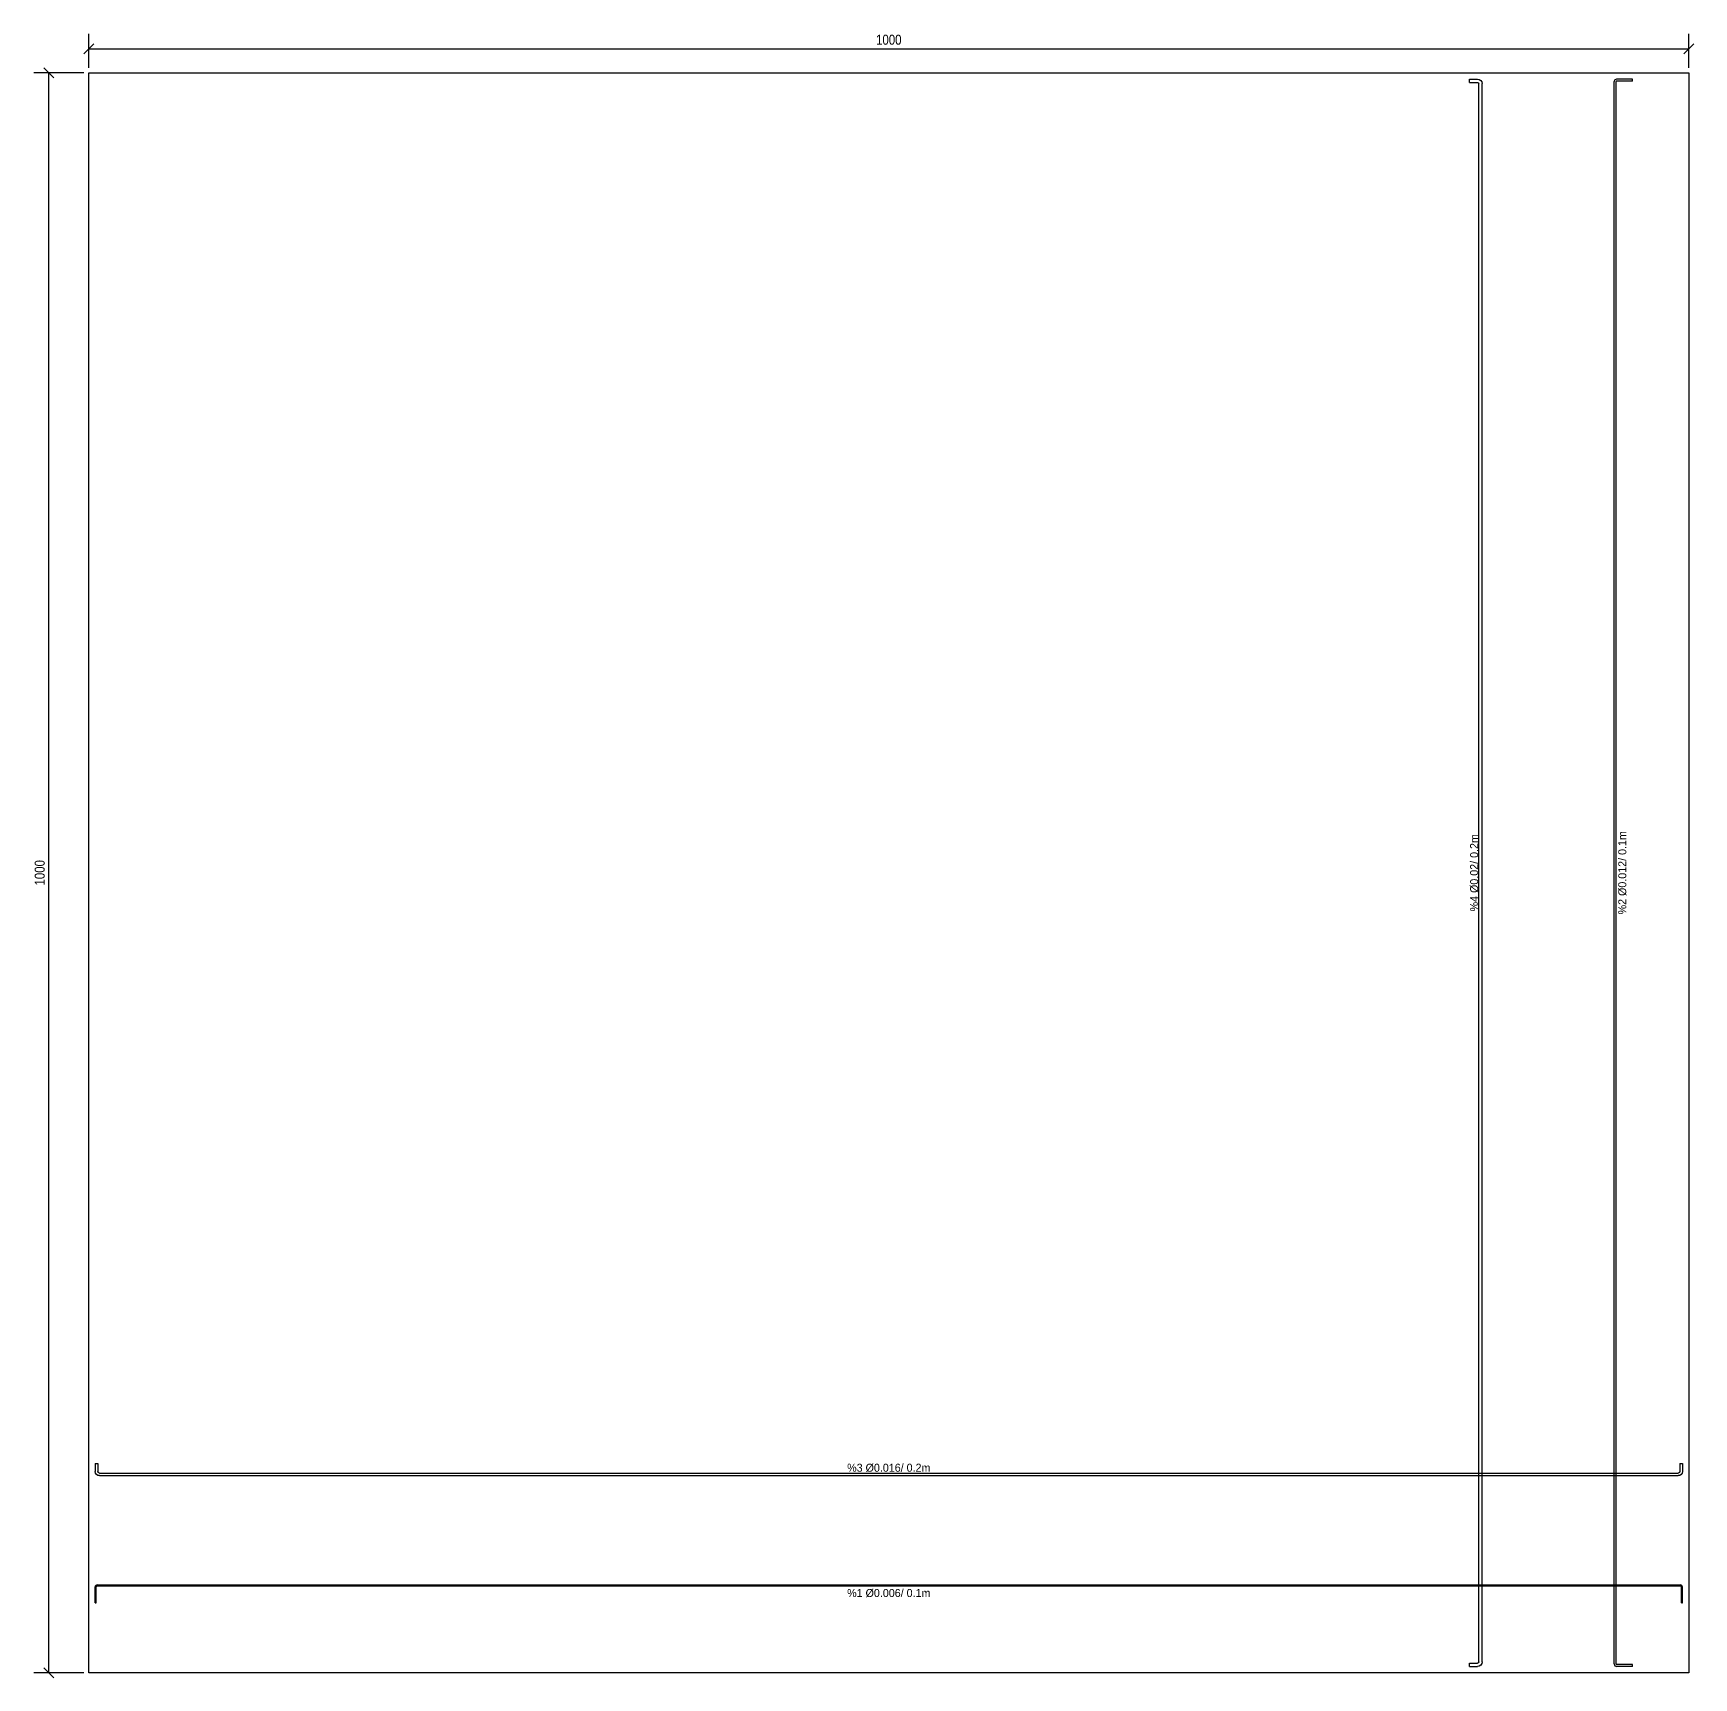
# Model space of a CAD drawing. Header units: metres. Extents: x -0.3 to 22, y -15 to 10.2.
# Drawn here: x 11.65 to 22.03, y -0.03 to 10.25 of the extents above; entities that cross this region are included whole.
import ezdxf
from ezdxf.enums import TextEntityAlignment as Align

# ---------------------------------------------------------------- set-up
doc = ezdxf.new("R2010")
doc.units = ezdxf.units.M
doc.styles.add('OpenSansCondensed-Light', font='OpenSansCondensed-Light.ttf')
doc.dimstyles.new('EZ_M_25_H25_CM', dxfattribs={"dimtxt": 0.0625, "dimasz": 0.0625, "dimexe": 0.09375, "dimexo": 0.03125, "dimgap": 0.025, "dimtad": 1, "dimlfac": 100, "dimzin": 12, "dimdsep": 46, "dimtxsty": 'OpenSansCondensed-Light', "dimtsz": 0.03125, "dimcen": 2.5, "dimazin": 3, "dimtfac": 0.5, "dimtmove": 2, "dimatfit": 3})

msp = doc.modelspace()

# ---------------------------------------------------------------- linework, layer by layer
for p, q in [((20.63, 9.94), (20.63, 9.96)), ((20.63, 9.96), (20.68, 9.96)), ((20.63, 9.94), (20.68, 9.94)), ((20.688, 0.068), (20.688, 9.932)), ((20.708, 0.068), (20.708, 9.932)), ((21.534, 0.055), (21.534, 9.945)), ((21.546, 0.055), (21.546, 9.945)), ((21.649, 9.96), (21.549, 9.96)), ((21.649, 9.948), (21.549, 9.948)), ((21.649, 9.948), (21.649, 9.96)), ((12.04, 1.308), (12.056, 1.308)), ((12.04, 1.308), (12.04, 1.258)), ((12.056, 1.308), (12.056, 1.258)), ((12.066, 1.248), (21.934, 1.248)), ((21.944, 1.308), (21.96, 1.308)), ((21.944, 1.308), (21.944, 1.258)), ((21.96, 1.308), (21.96, 1.258)), ((12.066, 1.232), (21.934, 1.232)), ((12.04, 0.437), (12.04, 0.537)), ((12.046, 0.437), (12.046, 0.537)), ((12.052, 0.549), (21.948, 0.549)), ((12.052, 0.543), (21.948, 0.543)), ((21.954, 0.437), (21.954, 0.537)), ((21.96, 0.437), (21.96, 0.537)), ((12.04, 0.437), (12.046, 0.437)), ((21.954, 0.437), (21.96, 0.437)), ((20.63, 0.04), (20.63, 0.06)), ((20.63, 0.06), (20.68, 0.06)), ((20.63, 0.04), (20.68, 0.04)), ((21.649, 0.052), (21.549, 0.052)), ((21.649, 0.04), (21.549, 0.04)), ((21.649, 0.04), (21.649, 0.052))]:
    msp.add_line(p, q)
msp.add_lwpolyline([(12, 0), (12, 10), (22, 10), (22, 0), (12, 0)])
at = {"extrusion": (0, 0, -1)}
for centre, radius, start, end in [((-20.68, 9.932), 0.028, 90, 180), ((-20.68, 9.932), 0.008, 90, 180), ((-12.066, 1.258), 0.026, -90, 0), ((-12.066, 1.258), 0.01, -90, 0), ((-21.934, 1.258), 0.01, 180, -90), ((-21.934, 1.258), 0.026, 180, -90), ((-20.68, 0.068), 0.008, 180, -90), ((-20.68, 0.068), 0.028, 180, -90)]:
    msp.add_arc(centre, radius, start, end, dxfattribs=at)
for centre, radius, start, end in [((21.549, 9.945), 0.015, 90, 180), ((21.549, 9.945), 0.003, 90, 180), ((12.052, 0.537), 0.012, 90, 180), ((12.052, 0.537), 0.006, 90, 180), ((21.948, 0.537), 0.012, 0, 90), ((21.948, 0.537), 0.006, 0, 90), ((21.549, 0.055), 0.015, 180, -90), ((21.549, 0.055), 0.003, 180, -90)]:
    msp.add_arc(centre, radius, start, end)

# ---------------------------------------------------------------- texts
for s, p in [('%4 Ø0.02/ 0.2m', (20.658, 5)), ('%2 Ø0.012/ 0.1m', (21.584, 5))]:
    msp.add_text(s, height=0.05, rotation=90).set_placement(p, align=Align.MIDDLE)
for s, p in [('%3 Ø0.016/ 0.2m', (17, 1.282)), ('%1 Ø0.006/ 0.1m', (17, 0.499))]:
    msp.add_text(s, height=0.05).set_placement(p, align=Align.MIDDLE)

# ---------------------------------------------------------------- dimensions: what is measured, and where the dimension line sits
msp.add_linear_dim(base=(12, 10.15), p1=(12, 10), p2=(22, 10), dimstyle='EZ_M_25_H25_CM').render()
msp.add_linear_dim(base=(11.75, 0), p1=(12, 0), p2=(12, 10), angle=90, dimstyle='EZ_M_25_H25_CM').render()

doc.saveas('drawing.dxf')
